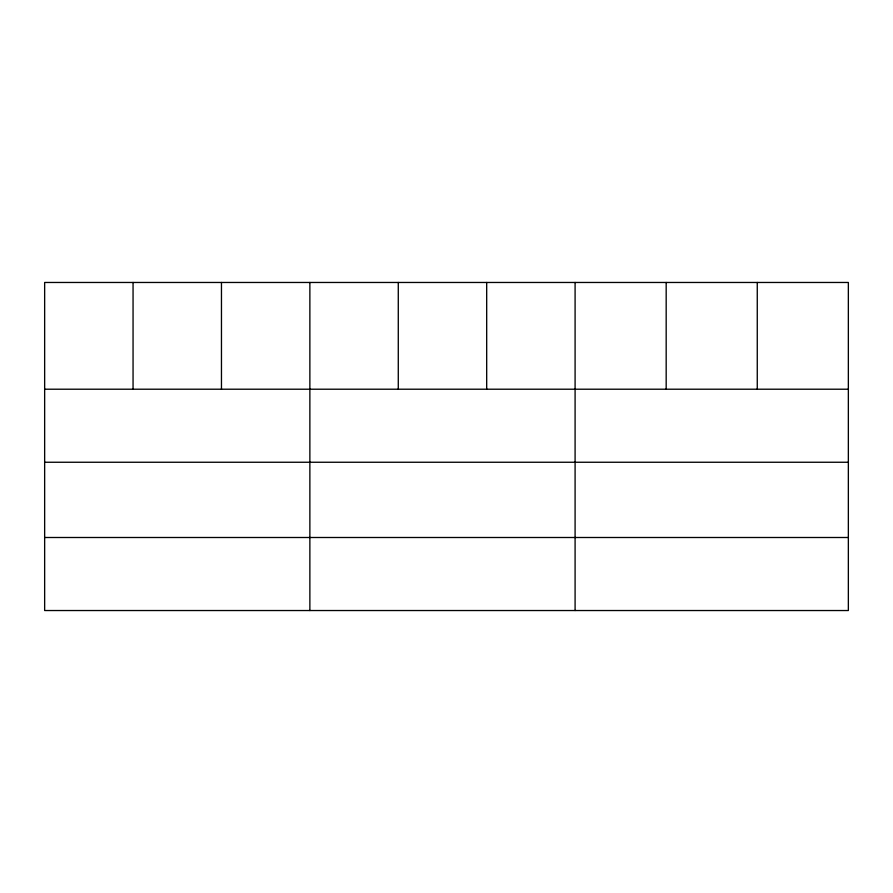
<?xml version="1.0" encoding="UTF-8"?>
<svg xmlns="http://www.w3.org/2000/svg" width="893" height="893" viewBox="0 0 893 893"><rect width="100%" height="100%" fill="white"/><g stroke="black" fill="none" stroke-linecap="round" stroke-linejoin="round"><path stroke-width="1.34" d="M848.35 462.25L848.35 282.467L44.65 282.467L44.65 610.533L848.35 610.533L848.35 462.25L44.65 462.25M44.65 389.214L848.35 389.214M44.65 537.497L848.35 537.497M757.264 282.467L757.264 389.214M666.178 282.467L666.178 389.214M575.092 282.467L575.092 610.533M486.685 282.467L486.685 389.214M398.278 282.467L398.278 389.214M309.871 282.467L309.871 610.533M221.464 282.467L221.464 389.214M133.057 282.467L133.057 389.214"/></g></svg>
